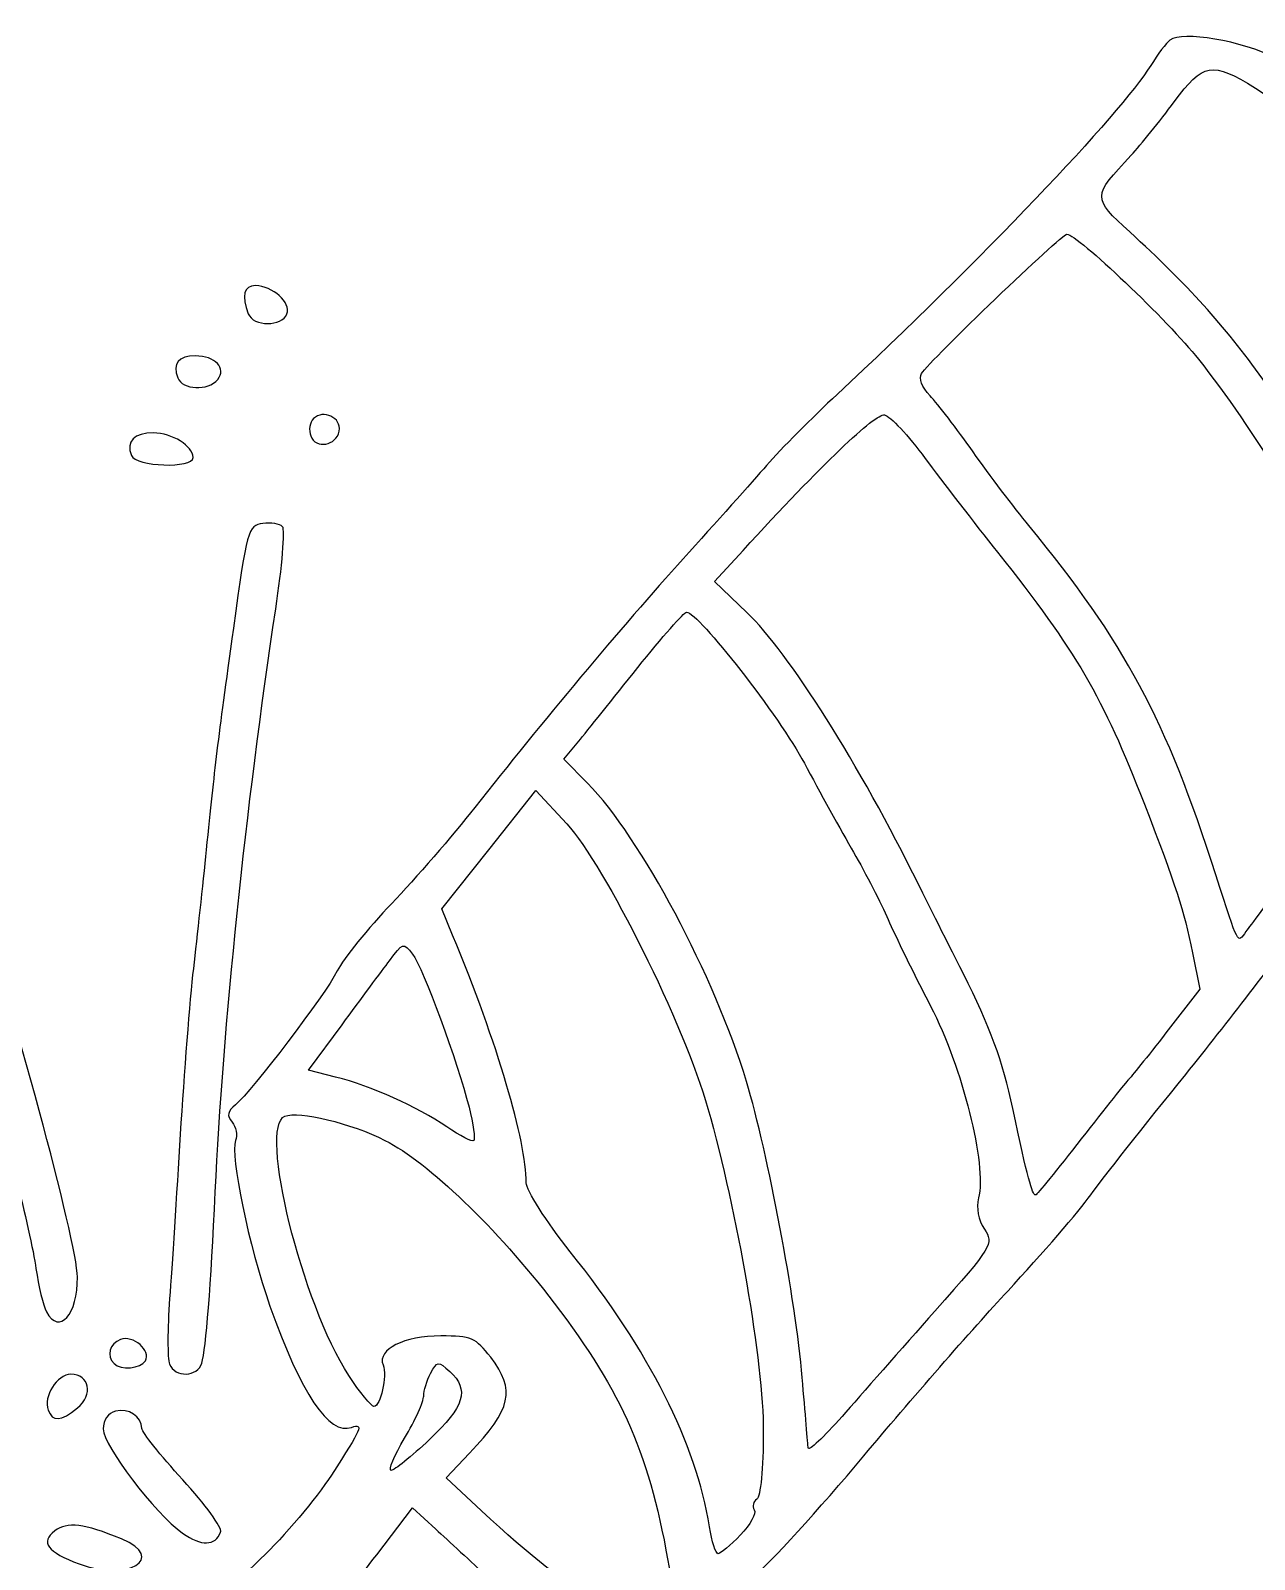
# Model space of a CAD drawing. Header units: centimetres. Extents: x -8.9 to 8.5, y -13.5 to 12.8.
# Drawn here: x -3.73 to 1.33, y 6.46 to 12.78 of the extents above; entities that cross this region are included whole.
import ezdxf

# ---------------------------------------------------------------- set-up
doc = ezdxf.new("R2010")
doc.units = ezdxf.units.CM
doc.header["$MEASUREMENT"] = 0
doc.layers.add('Layer 1', color=7, linetype='Continuous')

msp = doc.modelspace()

# ---------------------------------------------------------------- linework, layer by layer
at = {"layer": 'Layer 1'}
for points, knots in [([(-2.74849, 6.02835), (-2.78274, 6.0626), (-2.76514, 6.11707), (-2.67353, 6.26028), (-2.67353, 6.26028), (-2.6226, 6.3399), (-2.58093, 6.41017), (-2.58093, 6.41643), (-2.58093, 6.41643), (-2.58093, 6.42269), (-2.62716, 6.38159), (-2.68365, 6.3251), (-2.68365, 6.3251), (-2.79097, 6.21778), (-2.87028, 6.19627), (-2.92326, 6.26011), (-2.92326, 6.26011), (-2.94876, 6.29083), (-2.9218, 6.32894), (-2.77824, 6.46516), (-2.77824, 6.46516), (-2.68126, 6.55719), (-2.54956, 6.71322), (-2.48558, 6.8119), (-2.48558, 6.8119), (-2.36065, 7.00459), (-2.35116, 7.02703), (-2.40232, 7.00868), (-2.40232, 7.00868), (-2.49595, 6.97511), (-2.61147, 7.14663), (-2.73949, 7.50934), (-2.73949, 7.50934), (-2.82667, 7.75634), (-2.90485, 8.13273), (-2.88158, 8.19338), (-2.88158, 8.19338), (-2.87303, 8.21566), (-2.87941, 8.25001), (-2.89578, 8.26973), (-2.89578, 8.26973), (-2.91835, 8.29693), (-2.91512, 8.3142), (-2.8824, 8.34136), (-2.8824, 8.34136), (-2.81345, 8.39859), (-2.51323, 8.79327), (-2.46152, 8.89468), (-2.46152, 8.89468), (-2.43555, 8.94561), (-2.33448, 9.07063), (-2.23694, 9.17249), (-2.23694, 9.17249), (-2.13939, 9.27435), (-1.98482, 9.45295), (-1.89345, 9.56937), (-1.89345, 9.56937), (-1.62204, 9.91517), (-1.28691, 10.31535), (-1.03311, 10.59673), (-1.03311, 10.59673), (-0.90214, 10.74193), (-0.74716, 10.91545), (-0.68872, 10.98234), (-0.68872, 10.98234), (-0.63027, 11.04923), (-0.4993, 11.18126), (-0.39768, 11.27575), (-0.39768, 11.27575), (0.18591, 11.81835), (0.77459, 12.43579), (0.89725, 12.63395), (0.89725, 12.63395), (0.92584, 12.68013), (0.96159, 12.72744), (0.9767, 12.73909), (0.9767, 12.73909), (1.02756, 12.7783), (1.27358, 12.73629), (1.41726, 12.66386), (1.41726, 12.66386), (1.69975, 12.52146), (2.29775, 12.00146), (2.50899, 11.71454), (2.50899, 11.71454), (2.59595, 11.59643), (2.71074, 11.34998), (2.71074, 11.2814), (2.71074, 11.2814), (2.71074, 11.25613), (2.73455, 11.19103), (2.76366, 11.13673), (2.76366, 11.13673), (2.83024, 11.0125), (2.82991, 11.00487), (2.75393, 10.91416), (2.75393, 10.91416), (2.71947, 10.87303), (2.65697, 10.77624), (2.61502, 10.69908), (2.61502, 10.69908), (2.46494, 10.42299), (2.37955, 10.28723), (2.24273, 10.10716), (2.24273, 10.10716), (2.17665, 10.02019), (2.12866, 9.92836), (2.12866, 9.88888), (2.12866, 9.88888), (2.12866, 9.84909), (2.1137, 9.82072), (2.09272, 9.82072), (2.09272, 9.82072), (2.07295, 9.82072), (2.01172, 9.75226), (1.95664, 9.66858), (1.95664, 9.66858), (1.90156, 9.58491), (1.815, 9.46882), (1.76427, 9.41061), (1.76427, 9.41061), (1.71354, 9.3524), (1.59916, 9.20157), (1.51009, 9.07542), (1.51009, 9.07542), (1.42102, 8.94927), (1.21023, 8.67543), (1.04168, 8.46688), (1.04168, 8.46688), (0.87312, 8.25833), (0.69669, 8.03412), (0.6496, 7.96863), (0.6496, 7.96863), (0.60251, 7.90315), (0.44818, 7.72455), (0.30664, 7.57175), (0.30664, 7.57175), (0.1651, 7.41895), (-0.10197, 7.11296), (-0.28686, 6.89176), (-0.28686, 6.89176), (-0.47175, 6.67056), (-0.67823, 6.44434), (-0.7457, 6.38905), (-0.7457, 6.38905), (-0.81317, 6.33376), (-0.89949, 6.26015), (-0.93751, 6.22548), (-0.93751, 6.22548), (-1.02909, 6.14198), (-1.15593, 6.09008), (-1.26846, 6.09008), (-1.26846, 6.09008), (-1.38852, 6.09008), (-1.68796, 6.24683), (-1.84009, 6.38932), (-1.84009, 6.38932), (-1.90557, 6.45065), (-2.00237, 6.54034), (-2.0552, 6.58862), (-2.0552, 6.58862), (-2.0552, 6.58862), (-2.15125, 6.6764), (-2.15125, 6.6764), (-2.15125, 6.6764), (-2.15125, 6.6764), (-2.2989, 6.48246), (-2.2989, 6.48246), (-2.2989, 6.48246), (-2.38011, 6.37579), (-2.47083, 6.25687), (-2.5005, 6.21819), (-2.5005, 6.21819), (-2.53018, 6.17951), (-2.55446, 6.12933), (-2.55446, 6.10667), (-2.55446, 6.10667), (-2.55446, 6.04036), (-2.70125, 5.98111), (-2.74849, 6.02834), (-2.74849, 6.02834), (-2.74849, 6.02834), (-2.74849, 6.02835), (-2.74849, 6.02835)], [0, 0, 0, 0, 0.0212766, 0.0212766, 0.0212766, 0.0212766, 0.0425532, 0.0425532, 0.0425532, 0.0425532, 0.0638298, 0.0638298, 0.0638298, 0.0638298, 0.0851064, 0.0851064, 0.0851064, 0.0851064, 0.106383, 0.106383, 0.106383, 0.106383, 0.1276596, 0.1276596, 0.1276596, 0.1276596, 0.1489362, 0.1489362, 0.1489362, 0.1489362, 0.1702128, 0.1702128, 0.1702128, 0.1702128, 0.1914894, 0.1914894, 0.1914894, 0.1914894, 0.212766, 0.212766, 0.212766, 0.212766, 0.2340426, 0.2340426, 0.2340426, 0.2340426, 0.2553191, 0.2553191, 0.2553191, 0.2553191, 0.2765957, 0.2765957, 0.2765957, 0.2765957, 0.2978723, 0.2978723, 0.2978723, 0.2978723, 0.3191489, 0.3191489, 0.3191489, 0.3191489, 0.3404255, 0.3404255, 0.3404255, 0.3404255, 0.3617021, 0.3617021, 0.3617021, 0.3617021, 0.3829787, 0.3829787, 0.3829787, 0.3829787, 0.4042553, 0.4042553, 0.4042553, 0.4042553, 0.4255319, 0.4255319, 0.4255319, 0.4255319, 0.4468085, 0.4468085, 0.4468085, 0.4468085, 0.4680851, 0.4680851, 0.4680851, 0.4680851, 0.4893617, 0.4893617, 0.4893617, 0.4893617, 0.5106383, 0.5106383, 0.5106383, 0.5106383, 0.5319149, 0.5319149, 0.5319149, 0.5319149, 0.5531915, 0.5531915, 0.5531915, 0.5531915, 0.5744681, 0.5744681, 0.5744681, 0.5744681, 0.5957447, 0.5957447, 0.5957447, 0.5957447, 0.6170213, 0.6170213, 0.6170213, 0.6170213, 0.6382979, 0.6382979, 0.6382979, 0.6382979, 0.6595745, 0.6595745, 0.6595745, 0.6595745, 0.6808511, 0.6808511, 0.6808511, 0.6808511, 0.7021277, 0.7021277, 0.7021277, 0.7021277, 0.7234043, 0.7234043, 0.7234043, 0.7234043, 0.7446809, 0.7446809, 0.7446809, 0.7446809, 0.7659574, 0.7659574, 0.7659574, 0.7659574, 0.787234, 0.787234, 0.787234, 0.787234, 0.8085106, 0.8085106, 0.8085106, 0.8085106, 0.8297872, 0.8297872, 0.8297872, 0.8297872, 0.8510638, 0.8510638, 0.8510638, 0.8510638, 0.8723404, 0.8723404, 0.8723404, 0.8723404, 0.893617, 0.893617, 0.893617, 0.893617, 0.9148936, 0.9148936, 0.9148936, 0.9148936, 0.9361702, 0.9361702, 0.9361702, 0.9361702, 0.9574468, 0.9574468, 0.9574468, 0.9574468, 1, 1, 1, 1]), ([(2.28613, 10.4852), (2.36517, 10.63209), (2.36562, 10.63523), (2.32661, 10.7666), (2.32661, 10.7666), (2.26985, 10.95774), (2.1368, 11.23938), (1.91727, 11.63311), (1.91727, 11.63311), (1.69841, 12.02565), (1.63886, 12.11307), (1.47216, 12.28664), (1.47216, 12.28664), (1.37482, 12.38799), (1.35859, 12.41809), (1.38446, 12.44925), (1.38446, 12.44925), (1.41041, 12.48051), (1.40032, 12.49729), (1.32926, 12.5411), (1.32926, 12.5411), (1.14977, 12.65176), (1.11347, 12.6456), (0.9943, 12.48429), (0.9943, 12.48429), (0.93519, 12.40427), (0.85523, 12.30504), (0.81662, 12.26377), (0.81662, 12.26377), (0.65534, 12.09139), (0.65529, 12.08849), (0.81045, 11.94641), (0.81045, 11.94641), (1.04956, 11.72747), (1.19937, 11.56182), (1.36035, 11.3384), (1.36035, 11.3384), (1.50341, 11.13985), (1.8549, 10.55014), (1.99596, 10.27202), (1.99596, 10.27202), (1.99596, 10.27202), (2.05557, 10.15448), (2.05557, 10.15448), (2.05557, 10.15448), (2.05557, 10.15448), (2.13089, 10.24557), (2.13089, 10.24557), (2.13089, 10.24557), (2.17232, 10.29567), (2.24218, 10.4035), (2.28614, 10.4852), (2.28614, 10.4852), (2.28614, 10.4852), (2.28613, 10.4852), (2.28613, 10.4852)], [0, 0, 0, 0, 0.0666667, 0.0666667, 0.0666667, 0.0666667, 0.1333333, 0.1333333, 0.1333333, 0.1333333, 0.2, 0.2, 0.2, 0.2, 0.2666667, 0.2666667, 0.2666667, 0.2666667, 0.3333333, 0.3333333, 0.3333333, 0.3333333, 0.4, 0.4, 0.4, 0.4, 0.4666667, 0.4666667, 0.4666667, 0.4666667, 0.5333333, 0.5333333, 0.5333333, 0.5333333, 0.6, 0.6, 0.6, 0.6, 0.6666667, 0.6666667, 0.6666667, 0.6666667, 0.7333333, 0.7333333, 0.7333333, 0.7333333, 0.8, 0.8, 0.8, 0.8, 0.8666667, 0.8666667, 0.8666667, 0.8666667, 1, 1, 1, 1]), ([(1.45397, 9.27833), (1.52673, 9.37651), (1.66133, 9.56383), (1.75309, 9.69459), (1.75309, 9.69459), (1.94529, 9.96849), (1.94573, 9.97539), (1.79096, 10.28373), (1.79096, 10.28373), (1.56112, 10.74162), (1.32625, 11.12507), (1.09409, 11.42144), (1.09409, 11.42144), (0.97356, 11.57531), (0.59268, 11.93738), (0.55135, 11.93738), (0.55135, 11.93738), (0.52938, 11.93738), (-0.01384, 11.41664), (-0.04875, 11.3621), (-0.04875, 11.3621), (-0.06154, 11.34212), (-0.04777, 11.30578), (-0.01367, 11.2695), (-0.01367, 11.2695), (0.0172, 11.23665), (0.0971, 11.13239), (0.16389, 11.0378), (0.16389, 11.0378), (0.23068, 10.94321), (0.33423, 10.80629), (0.39401, 10.73353), (0.39401, 10.73353), (0.79004, 10.25152), (0.96012, 9.93388), (1.1661, 9.29155), (1.1661, 9.29155), (1.26231, 8.99155), (1.25425, 9.00676), (1.29049, 9.05678), (1.29049, 9.05678), (1.30764, 9.08045), (1.38121, 9.18015), (1.45397, 9.27834), (1.45397, 9.27834), (1.45397, 9.27834), (1.45397, 9.27833), (1.45397, 9.27833)], [0, 0, 0, 0, 0.0769231, 0.0769231, 0.0769231, 0.0769231, 0.1538462, 0.1538462, 0.1538462, 0.1538462, 0.2307692, 0.2307692, 0.2307692, 0.2307692, 0.3076923, 0.3076923, 0.3076923, 0.3076923, 0.3846154, 0.3846154, 0.3846154, 0.3846154, 0.4615385, 0.4615385, 0.4615385, 0.4615385, 0.5384615, 0.5384615, 0.5384615, 0.5384615, 0.6153846, 0.6153846, 0.6153846, 0.6153846, 0.6923077, 0.6923077, 0.6923077, 0.6923077, 0.7692308, 0.7692308, 0.7692308, 0.7692308, 0.8461538, 0.8461538, 0.8461538, 0.8461538, 1, 1, 1, 1]), ([(-2.82946, 11.6088), (-2.85787, 11.68284), (-2.8467, 11.72572), (-2.79922, 11.72486), (-2.79922, 11.72486), (-2.72833, 11.72357), (-2.65155, 11.65441), (-2.66939, 11.60791), (-2.66939, 11.60791), (-2.68995, 11.55432), (-2.80881, 11.55499), (-2.82946, 11.6088)], [0, 0, 0, 0, 0.25, 0.25, 0.25, 0.25, 0.5, 0.5, 0.5, 0.5, 1, 1, 1, 1]), ([(-3.12059, 11.34444), (-3.14305, 11.40297), (-3.11744, 11.43466), (-3.04769, 11.43466), (-3.04769, 11.43466), (-2.96616, 11.43466), (-2.91723, 11.38318), (-2.95522, 11.33739), (-2.95522, 11.33739), (-2.99544, 11.28893), (-3.10101, 11.29343), (-3.12059, 11.34444)], [0, 0, 0, 0, 0.25, 0.25, 0.25, 0.25, 0.5, 0.5, 0.5, 0.5, 1, 1, 1, 1]), ([(-2.5713, 11.10375), (-2.58047, 11.12763), (-2.57528, 11.15986), (-2.55977, 11.17536), (-2.55977, 11.17536), (-2.51946, 11.21567), (-2.44308, 11.17883), (-2.45361, 11.12415), (-2.45361, 11.12415), (-2.46534, 11.06325), (-2.55012, 11.04855), (-2.5713, 11.10375)], [0, 0, 0, 0, 0.25, 0.25, 0.25, 0.25, 0.5, 0.5, 0.5, 0.5, 1, 1, 1, 1]), ([(0.61046, 8.20014), (0.7092, 8.32747), (0.79676, 8.4376), (0.80505, 8.44488), (0.80505, 8.44488), (0.81334, 8.45216), (0.88308, 8.53912), (0.96003, 8.63814), (0.96003, 8.63814), (0.96003, 8.63814), (1.09994, 8.81817), (1.09994, 8.81817), (1.09994, 8.81817), (1.09994, 8.81817), (1.06965, 8.96887), (1.06965, 8.96887), (1.06965, 8.96887), (1.03394, 9.14653), (1.00198, 9.24527), (0.87106, 9.58243), (0.87106, 9.58243), (0.69662, 10.03169), (0.59163, 10.21191), (0.26453, 10.62349), (0.26453, 10.62349), (0.17018, 10.74221), (0.03602, 10.91659), (-0.03361, 11.01099), (-0.03361, 11.01099), (-0.10324, 11.10539), (-0.17893, 11.18623), (-0.20183, 11.19064), (-0.20183, 11.19064), (-0.23982, 11.19796), (-0.46241, 10.9848), (-0.78613, 10.63108), (-0.78613, 10.63108), (-0.78613, 10.63108), (-0.90409, 10.50219), (-0.90409, 10.50219), (-0.90409, 10.50219), (-0.90409, 10.50219), (-0.77017, 10.37429), (-0.77017, 10.37429), (-0.77017, 10.37429), (-0.59779, 10.20966), (-0.30313, 9.7426), (-0.06203, 9.25186), (-0.06203, 9.25186), (-0.04058, 9.2082), (0.04314, 9.04152), (0.12403, 8.88144), (0.12403, 8.88144), (0.23233, 8.66711), (0.28601, 8.52066), (0.32769, 8.32581), (0.32769, 8.32581), (0.38926, 8.03801), (0.40751, 7.96862), (0.42168, 7.96862), (0.42168, 7.96862), (0.42677, 7.96862), (0.51172, 8.0728), (0.61045, 8.20013), (0.61045, 8.20013), (0.61045, 8.20013), (0.61046, 8.20014), (0.61046, 8.20014)], [0, 0, 0, 0, 0.0555556, 0.0555556, 0.0555556, 0.0555556, 0.1111111, 0.1111111, 0.1111111, 0.1111111, 0.1666667, 0.1666667, 0.1666667, 0.1666667, 0.2222222, 0.2222222, 0.2222222, 0.2222222, 0.2777778, 0.2777778, 0.2777778, 0.2777778, 0.3333333, 0.3333333, 0.3333333, 0.3333333, 0.3888889, 0.3888889, 0.3888889, 0.3888889, 0.4444444, 0.4444444, 0.4444444, 0.4444444, 0.5, 0.5, 0.5, 0.5, 0.5555556, 0.5555556, 0.5555556, 0.5555556, 0.6111111, 0.6111111, 0.6111111, 0.6111111, 0.6666667, 0.6666667, 0.6666667, 0.6666667, 0.7222222, 0.7222222, 0.7222222, 0.7222222, 0.7777778, 0.7777778, 0.7777778, 0.7777778, 0.8333333, 0.8333333, 0.8333333, 0.8333333, 0.8888889, 0.8888889, 0.8888889, 0.8888889, 1, 1, 1, 1]), ([(-3.31172, 11.02329), (-3.33423, 11.08194), (-3.29979, 11.11725), (-3.22099, 11.11632), (-3.22099, 11.11632), (-3.14286, 11.1154), (-3.05719, 11.06241), (-3.05719, 11.01503), (-3.05719, 11.01503), (-3.05719, 10.96847), (-3.29363, 10.97615), (-3.31172, 11.02329)], [0, 0, 0, 0, 0.25, 0.25, 0.25, 0.25, 0.5, 0.5, 0.5, 0.5, 1, 1, 1, 1]), ([(-3.15438, 7.26989), (-3.16326, 7.29305), (-3.163, 7.41509), (-3.15377, 7.54109), (-3.15377, 7.54109), (-3.14455, 7.66709), (-3.12481, 7.97259), (-3.10989, 8.21997), (-3.10989, 8.21997), (-3.09497, 8.46736), (-3.07063, 8.77537), (-3.05581, 8.90444), (-3.05581, 8.90444), (-3.04099, 9.03351), (-3.01722, 9.25378), (-3.00299, 9.39392), (-3.00299, 9.39392), (-2.9673, 9.74546), (-2.95731, 9.82684), (-2.89061, 10.31018), (-2.89061, 10.31018), (-2.83467, 10.7155), (-2.82953, 10.73389), (-2.76965, 10.74237), (-2.76965, 10.74237), (-2.73525, 10.74724), (-2.69823, 10.74129), (-2.68736, 10.72914), (-2.68736, 10.72914), (-2.6765, 10.71699), (-2.68921, 10.56418), (-2.71564, 10.38956), (-2.71564, 10.38956), (-2.83913, 9.5732), (-2.93426, 8.65557), (-2.96523, 7.98185), (-2.96523, 7.98185), (-2.9832, 7.59092), (-3.00333, 7.33514), (-3.02093, 7.27409), (-3.02093, 7.27409), (-3.03761, 7.21623), (-3.13262, 7.21325), (-3.15436, 7.26989), (-3.15436, 7.26989), (-3.15436, 7.26989), (-3.15438, 7.26989), (-3.15438, 7.26989)], [0, 0, 0, 0, 0.0769231, 0.0769231, 0.0769231, 0.0769231, 0.1538462, 0.1538462, 0.1538462, 0.1538462, 0.2307692, 0.2307692, 0.2307692, 0.2307692, 0.3076923, 0.3076923, 0.3076923, 0.3076923, 0.3846154, 0.3846154, 0.3846154, 0.3846154, 0.4615385, 0.4615385, 0.4615385, 0.4615385, 0.5384615, 0.5384615, 0.5384615, 0.5384615, 0.6153846, 0.6153846, 0.6153846, 0.6153846, 0.6923077, 0.6923077, 0.6923077, 0.6923077, 0.7692308, 0.7692308, 0.7692308, 0.7692308, 0.8461538, 0.8461538, 0.8461538, 0.8461538, 1, 1, 1, 1]), ([(-3.66218, 7.48575), (-3.67581, 7.51122), (-3.69537, 7.59158), (-3.70566, 7.66434), (-3.70566, 7.66434), (-3.71595, 7.7371), (-3.75313, 7.90379), (-3.7883, 8.03476), (-3.7883, 8.03476), (-3.82347, 8.16573), (-3.87071, 8.34432), (-3.89328, 8.43164), (-3.89328, 8.43164), (-4.01431, 8.89976), (-4.39585, 9.98828), (-4.55268, 10.31285), (-4.55268, 10.31285), (-4.67979, 10.57592), (-4.68162, 10.62724), (-4.56326, 10.61007), (-4.56326, 10.61007), (-4.51354, 10.60286), (-4.47624, 10.54386), (-4.36246, 10.29248), (-4.36246, 10.29248), (-4.2856, 10.12267), (-4.18777, 9.8786), (-4.14505, 9.75008), (-4.14505, 9.75008), (-4.10233, 9.62157), (-4.0255, 9.39736), (-3.97431, 9.25184), (-3.97431, 9.25184), (-3.80797, 8.77896), (-3.53594, 7.77584), (-3.53436, 7.62953), (-3.53436, 7.62953), (-3.53269, 7.47475), (-3.60984, 7.38796), (-3.66217, 7.48575), (-3.66217, 7.48575), (-3.66217, 7.48575), (-3.66218, 7.48575), (-3.66218, 7.48575)], [0, 0, 0, 0, 0.0833333, 0.0833333, 0.0833333, 0.0833333, 0.1666667, 0.1666667, 0.1666667, 0.1666667, 0.25, 0.25, 0.25, 0.25, 0.3333333, 0.3333333, 0.3333333, 0.3333333, 0.4166667, 0.4166667, 0.4166667, 0.4166667, 0.5, 0.5, 0.5, 0.5, 0.5833333, 0.5833333, 0.5833333, 0.5833333, 0.6666667, 0.6666667, 0.6666667, 0.6666667, 0.75, 0.75, 0.75, 0.75, 0.8333333, 0.8333333, 0.8333333, 0.8333333, 1, 1, 1, 1]), ([(0.00575, 7.48826), (0.24367, 7.75699), (0.24967, 7.76693), (0.21027, 7.82707), (0.21027, 7.82707), (0.18516, 7.86539), (0.17611, 7.91466), (0.18654, 7.95622), (0.18654, 7.95622), (0.22056, 8.09176), (0.11913, 8.49676), (-0.01202, 8.74916), (-0.01202, 8.74916), (-0.08008, 8.88013), (-0.15876, 9.04086), (-0.18686, 9.10635), (-0.18686, 9.10635), (-0.21496, 9.17183), (-0.27935, 9.29685), (-0.32995, 9.38416), (-0.32995, 9.38416), (-0.38054, 9.47147), (-0.47178, 9.63693), (-0.5327, 9.75185), (-0.5327, 9.75185), (-0.63324, 9.94151), (-0.9718, 10.37635), (-1.01893, 10.37635), (-1.01893, 10.37635), (-1.0296, 10.37635), (-1.12049, 10.27311), (-1.22092, 10.14693), (-1.22092, 10.14693), (-1.32135, 10.02075), (-1.43104, 9.88399), (-1.46468, 9.84303), (-1.46468, 9.84303), (-1.46468, 9.84303), (-1.52584, 9.76855), (-1.52584, 9.76855), (-1.52584, 9.76855), (-1.52584, 9.76855), (-1.42778, 9.66896), (-1.42778, 9.66896), (-1.42778, 9.66896), (-1.20986, 9.44765), (-0.90172, 8.86902), (-0.77202, 8.43752), (-0.77202, 8.43752), (-0.68288, 8.14097), (-0.56891, 7.53554), (-0.54181, 7.21459), (-0.54181, 7.21459), (-0.52952, 7.06907), (-0.51837, 6.9381), (-0.51702, 6.92355), (-0.51702, 6.92355), (-0.51567, 6.909), (-0.45264, 6.96782), (-0.37696, 7.05426), (-0.37696, 7.05426), (-0.30128, 7.1407), (-0.12905, 7.33601), (0.00576, 7.48828), (0.00576, 7.48828), (0.00576, 7.48828), (0.00575, 7.48826), (0.00575, 7.48826)], [0, 0, 0, 0, 0.0555556, 0.0555556, 0.0555556, 0.0555556, 0.1111111, 0.1111111, 0.1111111, 0.1111111, 0.1666667, 0.1666667, 0.1666667, 0.1666667, 0.2222222, 0.2222222, 0.2222222, 0.2222222, 0.2777778, 0.2777778, 0.2777778, 0.2777778, 0.3333333, 0.3333333, 0.3333333, 0.3333333, 0.3888889, 0.3888889, 0.3888889, 0.3888889, 0.4444444, 0.4444444, 0.4444444, 0.4444444, 0.5, 0.5, 0.5, 0.5, 0.5555556, 0.5555556, 0.5555556, 0.5555556, 0.6111111, 0.6111111, 0.6111111, 0.6111111, 0.6666667, 0.6666667, 0.6666667, 0.6666667, 0.7222222, 0.7222222, 0.7222222, 0.7222222, 0.7777778, 0.7777778, 0.7777778, 0.7777778, 0.8333333, 0.8333333, 0.8333333, 0.8333333, 0.8888889, 0.8888889, 0.8888889, 0.8888889, 1, 1, 1, 1]), ([(-0.79705, 6.56419), (-0.75636, 6.60666), (-0.73051, 6.65347), (-0.73961, 6.6682), (-0.73961, 6.6682), (-0.74871, 6.68293), (-0.74406, 6.70246), (-0.72927, 6.7116), (-0.72927, 6.7116), (-0.71399, 6.72105), (-0.70238, 6.84121), (-0.70238, 6.98998), (-0.70238, 6.98998), (-0.70238, 7.2742), (-0.80832, 7.89291), (-0.93111, 8.32582), (-0.93111, 8.32582), (-1.02922, 8.6717), (-1.35573, 9.32983), (-1.51429, 9.50131), (-1.51429, 9.50131), (-1.51429, 9.50131), (-1.64165, 9.63904), (-1.64165, 9.63904), (-1.64165, 9.63904), (-1.64165, 9.63904), (-1.83574, 9.39472), (-1.83574, 9.39472), (-1.83574, 9.39472), (-1.83574, 9.39472), (-2.02984, 9.15039), (-2.02984, 9.15039), (-2.02984, 9.15039), (-2.02984, 9.15039), (-1.98521, 9.04238), (-1.98521, 9.04238), (-1.98521, 9.04238), (-1.79967, 8.59335), (-1.68134, 8.19478), (-1.68134, 8.0189), (-1.68134, 8.0189), (-1.68134, 7.98803), (-1.59944, 7.85991), (-1.49934, 7.73419), (-1.49934, 7.73419), (-1.17191, 7.32297), (-0.98038, 6.94412), (-0.92509, 6.59831), (-0.92509, 6.59831), (-0.9153, 6.53708), (-0.89913, 6.48697), (-0.88916, 6.48697), (-0.88916, 6.48697), (-0.87919, 6.48697), (-0.83774, 6.52172), (-0.79705, 6.56419)], [0, 0, 0, 0, 0.0666667, 0.0666667, 0.0666667, 0.0666667, 0.1333333, 0.1333333, 0.1333333, 0.1333333, 0.2, 0.2, 0.2, 0.2, 0.2666667, 0.2666667, 0.2666667, 0.2666667, 0.3333333, 0.3333333, 0.3333333, 0.3333333, 0.4, 0.4, 0.4, 0.4, 0.4666667, 0.4666667, 0.4666667, 0.4666667, 0.5333333, 0.5333333, 0.5333333, 0.5333333, 0.6, 0.6, 0.6, 0.6, 0.6666667, 0.6666667, 0.6666667, 0.6666667, 0.7333333, 0.7333333, 0.7333333, 0.7333333, 0.8, 0.8, 0.8, 0.8, 0.8666667, 0.8666667, 0.8666667, 0.8666667, 1, 1, 1, 1]), ([(-1.91769, 8.33142), (-1.96392, 8.51755), (-2.10719, 8.90578), (-2.15099, 8.96362), (-2.15099, 8.96362), (-2.18746, 9.01179), (-2.19115, 9.01074), (-2.24603, 8.93646), (-2.24603, 8.93646), (-2.27743, 8.89396), (-2.36565, 8.77493), (-2.44208, 8.67193), (-2.44208, 8.67193), (-2.44208, 8.67193), (-2.58104, 8.48467), (-2.58104, 8.48467), (-2.58104, 8.48467), (-2.58104, 8.48467), (-2.46854, 8.45585), (-2.46854, 8.45585), (-2.46854, 8.45585), (-2.32038, 8.41789), (-2.13311, 8.33381), (-2.00922, 8.24962), (-2.00922, 8.24962), (-1.95424, 8.21226), (-1.90407, 8.18687), (-1.89774, 8.19321), (-1.89774, 8.19321), (-1.89141, 8.19954), (-1.90039, 8.26174), (-1.91769, 8.33142)], [0, 0, 0, 0, 0.1111111, 0.1111111, 0.1111111, 0.1111111, 0.2222222, 0.2222222, 0.2222222, 0.2222222, 0.3333333, 0.3333333, 0.3333333, 0.3333333, 0.4444444, 0.4444444, 0.4444444, 0.4444444, 0.5555556, 0.5555556, 0.5555556, 0.5555556, 0.6666667, 0.6666667, 0.6666667, 0.6666667, 0.7777778, 0.7777778, 0.7777778, 0.7777778, 1, 1, 1, 1]), ([(-1.11524, 6.28955), (-1.08795, 6.31684), (-1.07927, 6.35826), (-1.08891, 6.41523), (-1.08891, 6.41523), (-1.16948, 6.89111), (-1.28121, 7.15047), (-1.56535, 7.52116), (-1.56535, 7.52116), (-1.80522, 7.83409), (-2.08446, 8.10284), (-2.26457, 8.19411), (-2.26457, 8.19411), (-2.40482, 8.26518), (-2.61855, 8.31679), (-2.67805, 8.29396), (-2.67805, 8.29396), (-2.7878, 8.25185), (-2.60691, 7.51787), (-2.41427, 7.2236), (-2.41427, 7.2236), (-2.36815, 7.15315), (-2.32152, 7.09551), (-2.31065, 7.09551), (-2.31065, 7.09551), (-2.2825, 7.09551), (-2.25485, 7.22022), (-2.27269, 7.26671), (-2.27269, 7.26671), (-2.29718, 7.33052), (-2.18557, 7.38656), (-2.03399, 7.38656), (-2.03399, 7.38656), (-1.90827, 7.38656), (-1.88957, 7.37852), (-1.82821, 7.29807), (-1.82821, 7.29807), (-1.72461, 7.16225), (-1.74163, 7.0854), (-1.91598, 6.90164), (-1.91598, 6.90164), (-1.91598, 6.90164), (-2.01207, 6.80037), (-2.01207, 6.80037), (-2.01207, 6.80037), (-2.01207, 6.80037), (-1.86553, 6.66326), (-1.86553, 6.66326), (-1.86553, 6.66326), (-1.46482, 6.28834), (-1.23229, 6.17252), (-1.11524, 6.28957), (-1.11524, 6.28957), (-1.11524, 6.28957), (-1.11524, 6.28955), (-1.11524, 6.28955)], [0, 0, 0, 0, 0.0666667, 0.0666667, 0.0666667, 0.0666667, 0.1333333, 0.1333333, 0.1333333, 0.1333333, 0.2, 0.2, 0.2, 0.2, 0.2666667, 0.2666667, 0.2666667, 0.2666667, 0.3333333, 0.3333333, 0.3333333, 0.3333333, 0.4, 0.4, 0.4, 0.4, 0.4666667, 0.4666667, 0.4666667, 0.4666667, 0.5333333, 0.5333333, 0.5333333, 0.5333333, 0.6, 0.6, 0.6, 0.6, 0.6666667, 0.6666667, 0.6666667, 0.6666667, 0.7333333, 0.7333333, 0.7333333, 0.7333333, 0.8, 0.8, 0.8, 0.8, 0.8666667, 0.8666667, 0.8666667, 0.8666667, 1, 1, 1, 1]), ([(-3.3835, 7.27188), (-3.41543, 7.30381), (-3.40192, 7.35411), (-3.35676, 7.37145), (-3.35676, 7.37145), (-3.3047, 7.39142), (-3.22794, 7.3255), (-3.25405, 7.28324), (-3.25405, 7.28324), (-3.2738, 7.25129), (-3.35572, 7.2441), (-3.3835, 7.27188)], [0, 0, 0, 0, 0.25, 0.25, 0.25, 0.25, 0.5, 0.5, 0.5, 0.5, 1, 1, 1, 1]), ([(-2.08123, 6.95795), (-1.93595, 7.09435), (-1.91474, 7.16492), (-1.99674, 7.23912), (-1.99674, 7.23912), (-2.04517, 7.28295), (-2.04889, 7.2826), (-2.07612, 7.23173), (-2.07612, 7.23173), (-2.09183, 7.20238), (-2.10468, 7.16024), (-2.10468, 7.1381), (-2.10468, 7.1381), (-2.10468, 7.11596), (-2.14009, 7.03778), (-2.18337, 6.96438), (-2.18337, 6.96438), (-2.22665, 6.89098), (-2.25181, 6.83092), (-2.23929, 6.83092), (-2.23929, 6.83092), (-2.22677, 6.83092), (-2.15564, 6.88808), (-2.08123, 6.95795)], [0, 0, 0, 0, 0.1428571, 0.1428571, 0.1428571, 0.1428571, 0.2857143, 0.2857143, 0.2857143, 0.2857143, 0.4285714, 0.4285714, 0.4285714, 0.4285714, 0.5714286, 0.5714286, 0.5714286, 0.5714286, 0.7142857, 0.7142857, 0.7142857, 0.7142857, 1, 1, 1, 1]), ([(-3.65537, 7.08019), (-3.67669, 7.13576), (-3.61835, 7.22778), (-3.5618, 7.22778), (-3.5618, 7.22778), (-3.48452, 7.22778), (-3.46801, 7.14315), (-3.53475, 7.08911), (-3.53475, 7.08911), (-3.60435, 7.03275), (-3.63625, 7.03039), (-3.65537, 7.0802), (-3.65537, 7.0802), (-3.65537, 7.0802), (-3.65537, 7.08019), (-3.65537, 7.08019)], [0, 0, 0, 0, 0.2, 0.2, 0.2, 0.2, 0.4, 0.4, 0.4, 0.4, 0.6, 0.6, 0.6, 0.6, 1, 1, 1, 1]), ([(-3.10038, 6.57178), (-3.21504, 6.65324), (-3.42759, 6.93268), (-3.42759, 7.00197), (-3.42759, 7.00197), (-3.42759, 7.03973), (-3.40833, 7.06791), (-3.3769, 7.07613), (-3.3769, 7.07613), (-3.3246, 7.08981), (-3.26915, 7.05305), (-3.26842, 7.00422), (-3.26842, 7.00422), (-3.26816, 6.98894), (-3.19215, 6.89353), (-3.09944, 6.7922), (-3.09944, 6.7922), (-3.00673, 6.69087), (-2.9364, 6.59356), (-2.94315, 6.57596), (-2.94315, 6.57596), (-2.96531, 6.51822), (-3.02285, 6.51669), (-3.10038, 6.57177), (-3.10038, 6.57177), (-3.10038, 6.57177), (-3.10038, 6.57178), (-3.10038, 6.57178)], [0, 0, 0, 0, 0.125, 0.125, 0.125, 0.125, 0.25, 0.25, 0.25, 0.25, 0.375, 0.375, 0.375, 0.375, 0.5, 0.5, 0.5, 0.5, 0.625, 0.625, 0.625, 0.625, 0.75, 0.75, 0.75, 0.75, 1, 1, 1, 1]), ([(-3.52683, 6.44455), (-3.65833, 6.49327), (-3.68977, 6.53545), (-3.62837, 6.58078), (-3.62837, 6.58078), (-3.57514, 6.62007), (-3.50789, 6.61199), (-3.3531, 6.5477), (-3.3531, 6.5477), (-3.16168, 6.4682), (-3.32652, 6.37033), (-3.52683, 6.44455)], [0, 0, 0, 0, 0.25, 0.25, 0.25, 0.25, 0.5, 0.5, 0.5, 0.5, 1, 1, 1, 1])]:
    msp.add_open_spline(points, degree=3, knots=knots, dxfattribs=at)

doc.saveas('drawing.dxf')
